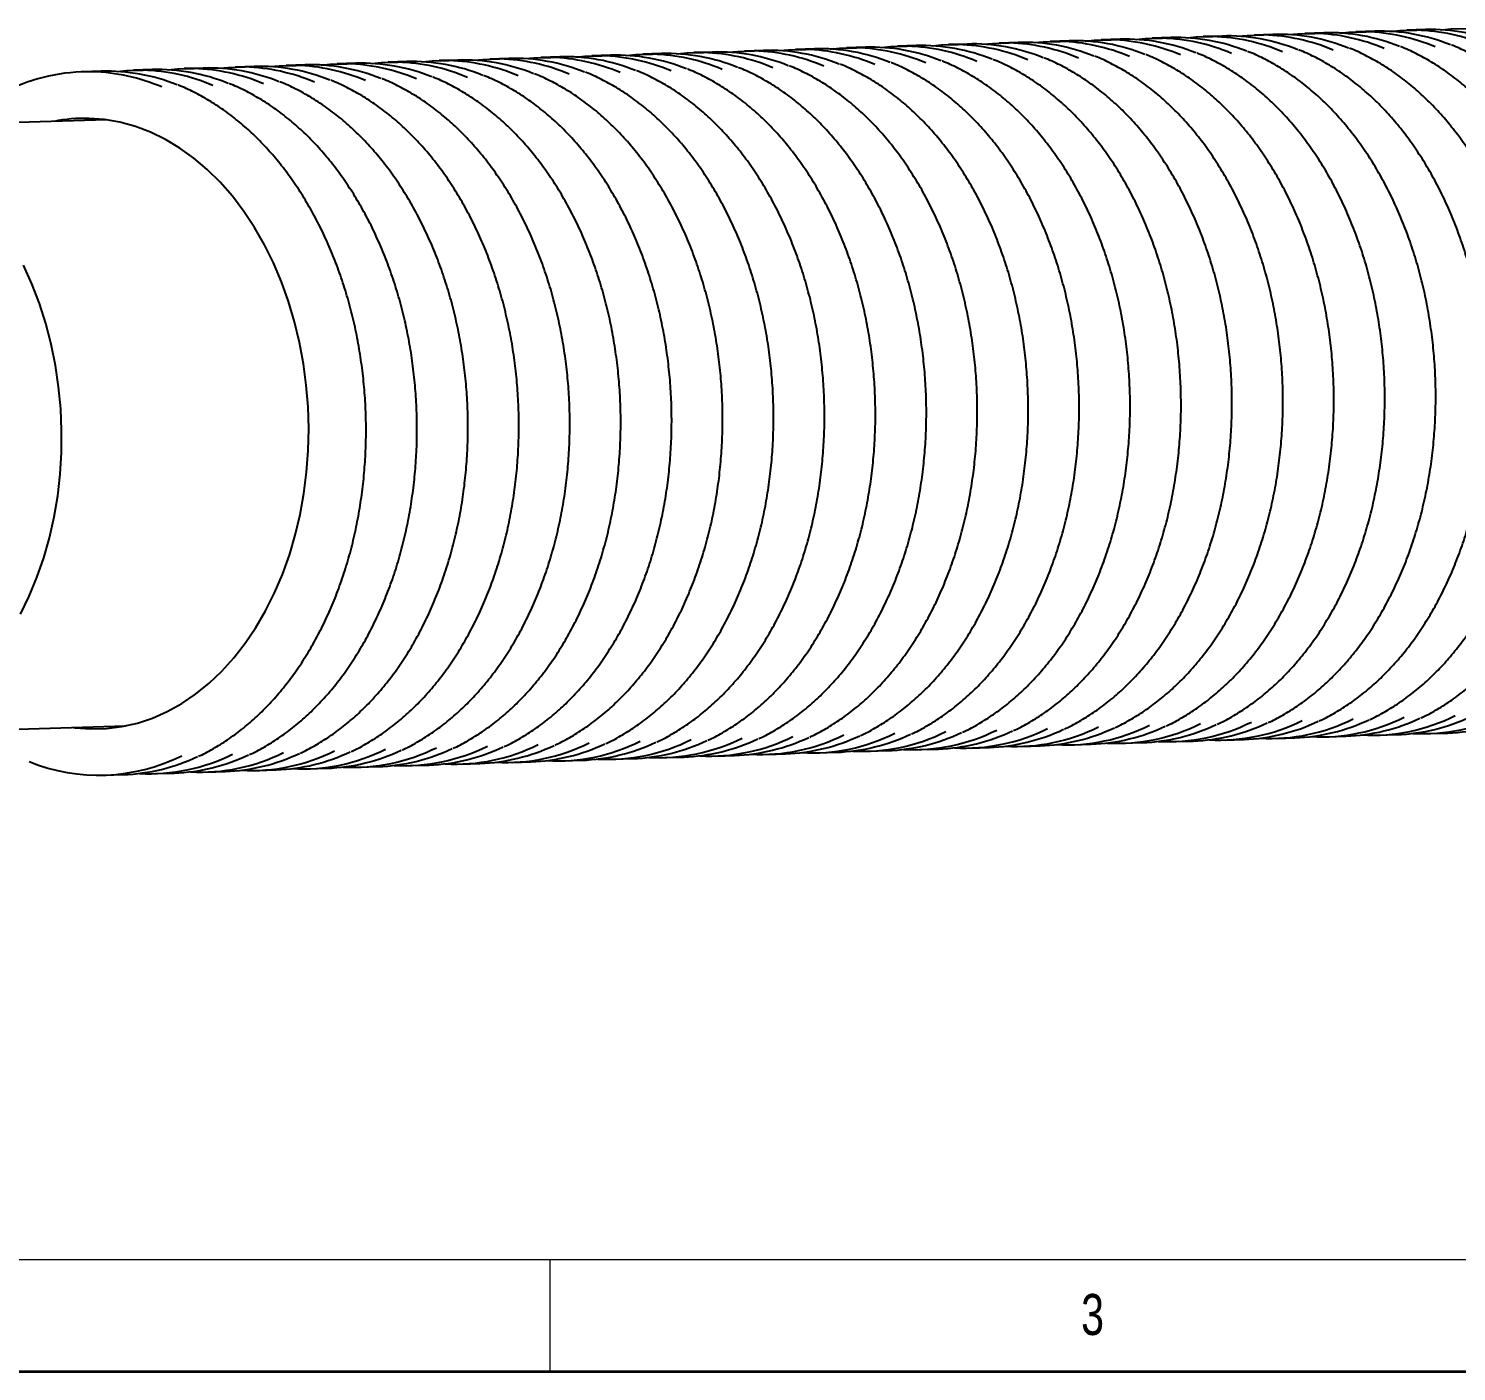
# Model space of a CAD drawing. Header units: millimetres. Extents: x 6 to 413, y 7 to 291.
# Drawn here: x 86.9 to 151.5, y 7.1 to 67.8 of the extents above; entities that cross this region are included whole.
import ezdxf

# ---------------------------------------------------------------- set-up
doc = ezdxf.new("R2010")
doc.units = ezdxf.units.MM
doc.styles.add('SLDTEXTSTYLE2', font='TXT', dxfattribs={"width": 0.75})

msp = doc.modelspace()

# ---------------------------------------------------------------- linework, layer by layer
at = {"color": 7, "linetype": 'Continuous', "lineweight": 25}
for p, q in [((131.6512, 67.1597), (130.8003, 67.133)), ((133.9526, 67.2321), (133.1018, 67.2053)), ((136.254, 67.3045), (135.4032, 67.2777)), ((138.5554, 67.3769), (137.7046, 67.3501)), ((140.8569, 67.4492), (140.006, 67.4225)), ((143.1583, 67.5216), (142.3074, 67.4948)), ((145.4597, 67.594), (144.6089, 67.5672)), ((147.7611, 67.6664), (146.9103, 67.6396)), ((150.0625, 67.7387), (149.2117, 67.712)), ((110.9384, 66.5083), (110.0876, 66.4816)), ((113.2398, 66.5807), (112.389, 66.5539)), ((115.5412, 66.6531), (114.6904, 66.6263)), ((117.8427, 66.7255), (116.9918, 66.6987)), ((120.1441, 66.7978), (119.2933, 66.7711)), ((122.4455, 66.8702), (121.5947, 66.8435)), ((124.7469, 66.9426), (123.8961, 66.9158)), ((127.0483, 67.015), (126.1975, 66.9882)), ((129.3498, 67.0873), (128.4989, 67.0606)), ((90.2256, 65.8569), (89.3748, 65.8302)), ((92.527, 65.9293), (91.6762, 65.9026)), ((94.8285, 66.0017), (93.9776, 65.9749)), ((97.1299, 66.0741), (96.2791, 66.0473)), ((99.4313, 66.1464), (98.5805, 66.1197)), ((101.7327, 66.2188), (100.8819, 66.1921)), ((104.0341, 66.2912), (103.1833, 66.2644)), ((106.3356, 66.3636), (105.4847, 66.3368)), ((108.637, 66.436), (107.7862, 66.4092)), ((90.4639, 63.6633), (78.1879, 63.2773)), ((79.0492, 35.8908), (91.3252, 36.2769)), ((136.4028, 35.4934), (137.2536, 35.5202)), ((138.7042, 35.5658), (139.555, 35.5926)), ((141.0056, 35.6382), (141.8564, 35.6649)), ((143.307, 35.7106), (144.1579, 35.7373)), ((145.6084, 35.7829), (146.4593, 35.8097)), ((147.9099, 35.8553), (148.7607, 35.8821)), ((150.2113, 35.9277), (151.0621, 35.9545)), ((115.69, 34.842), (116.5408, 34.8688)), ((117.9914, 34.9144), (118.8422, 34.9412)), ((120.2928, 34.9868), (121.1437, 35.0136)), ((122.5943, 35.0592), (123.4451, 35.0859)), ((124.8957, 35.1315), (125.7465, 35.1583)), ((127.1971, 35.2039), (128.0479, 35.2307)), ((129.4985, 35.2763), (130.3493, 35.3031)), ((131.7999, 35.3487), (132.6508, 35.3754)), ((134.1013, 35.4211), (134.9522, 35.4478)), ((94.9772, 34.1906), (95.828, 34.2174)), ((97.2786, 34.263), (98.1295, 34.2898)), ((99.5801, 34.3354), (100.4309, 34.3622)), ((101.8815, 34.4078), (102.7323, 34.4345)), ((104.1829, 34.4802), (105.0337, 34.5069)), ((106.4843, 34.5525), (107.3351, 34.5793)), ((108.7857, 34.6249), (109.6366, 34.6517)), ((111.0872, 34.6973), (111.938, 34.724)), ((113.3886, 34.7697), (114.2394, 34.7964)), ((90.3744, 34.0459), (91.2252, 34.0726)), ((92.6758, 34.1183), (93.5266, 34.145))]:
    msp.add_line(p, q, dxfattribs=at)
at = {"color": 7, "linetype": 'Continuous', "lineweight": 18}
for p, q in [((221.2163, 12.1436), (11.2973, 12.1436)), ((110.4973, 12.1436), (110.4973, 7.1062))]:
    msp.add_line(p, q, dxfattribs=at)
at = {"color": 7, "linetype": 'Continuous', "lineweight": 35}
msp.add_line((6.2734, 7.1062), (413.064, 7.1062), dxfattribs=at)
at = {"color": 7, "linetype": 'Continuous', "lineweight": 25, "flags": 128}
for points in [[(150.7888, 67.7293), (151.1987, 67.7684), (151.9597, 67.7862)], [(130.0761, 67.0779), (130.4859, 67.117), (131.2469, 67.1348)], [(132.3775, 67.1502), (132.7873, 67.1894), (133.5483, 67.2072)], [(134.6789, 67.2226), (135.0888, 67.2618), (135.8498, 67.2795)], [(136.9803, 67.295), (137.3902, 67.3341), (138.1512, 67.3519)], [(139.2817, 67.3674), (139.6916, 67.4065), (140.4526, 67.4243)], [(141.5832, 67.4398), (141.993, 67.4789), (142.754, 67.4967)], [(143.8846, 67.5121), (144.2944, 67.5513), (145.0554, 67.569)], [(146.186, 67.5845), (146.5959, 67.6236), (147.3569, 67.6414)], [(148.4874, 67.6569), (148.8973, 67.696), (149.6583, 67.7138)], [(109.3633, 66.4265), (109.7732, 66.4656), (110.5341, 66.4834)], [(111.6647, 66.4989), (112.0746, 66.538), (112.8356, 66.5558)], [(113.9661, 66.5712), (114.376, 66.6104), (115.137, 66.6281)], [(116.2676, 66.6436), (116.6774, 66.6827), (117.4384, 66.7005)], [(118.569, 66.716), (118.9788, 66.7551), (119.7398, 66.7729)], [(120.8704, 66.7884), (121.2803, 66.8275), (122.0412, 66.8453)], [(123.1718, 66.8607), (123.5817, 66.8999), (124.3427, 66.9177)], [(125.4732, 66.9331), (125.8831, 66.9722), (126.6441, 66.99)], [(127.7746, 67.0055), (128.1845, 67.0446), (128.9455, 67.0624)], [(90.9519, 65.8475), (91.3618, 65.8866), (92.1228, 65.9044)], [(93.2534, 65.9198), (93.6632, 65.959), (94.4242, 65.9768)], [(95.5548, 65.9922), (95.9646, 66.0313), (96.7256, 66.0491)], [(97.8562, 66.0646), (98.2661, 66.1037), (99.0271, 66.1215)], [(100.1576, 66.137), (100.5675, 66.1761), (101.3285, 66.1939)], [(102.459, 66.2093), (102.8689, 66.2485), (103.6299, 66.2663)], [(104.7605, 66.2817), (105.1703, 66.3209), (105.9313, 66.3386)], [(107.0619, 66.3541), (107.4717, 66.3932), (108.2327, 66.411)], [(88.9505, 36.2022), (89.0477, 36.1896), (89.7534, 36.138), (90.4588, 36.1567), (91.1604, 36.2457), (91.8546, 36.4044), (92.5379, 36.632), (93.2067, 36.9274), (93.8577, 37.289), (94.4876, 37.7151), (95.0931, 38.2035), (95.6711, 38.7516), (96.2188, 39.3567), (96.7332, 40.0157), (97.2119, 40.7252), (97.6523, 41.4817), (98.0523, 42.2812), (98.4097, 43.1197), (98.7228, 43.9929), (98.9899, 44.8964), (99.2097, 45.8256), (99.3811, 46.7756), (99.5032, 47.7418), (99.5754, 48.7191), (99.5973, 49.7027), (99.5688, 50.6874), (99.4901, 51.6682), (99.3615, 52.6402), (99.1837, 53.5984), (98.9576, 54.538), (98.6844, 55.454), (98.3654, 56.3419), (98.0023, 57.1972), (97.597, 58.0155), (97.1514, 58.7925), (96.6679, 59.5244), (96.149, 60.2075), (95.5972, 60.8382), (95.0154, 61.4133), (94.4065, 61.9299), (93.7737, 62.3853), (93.1202, 62.7774), (92.4493, 63.1039), (91.7644, 63.3634), (91.069, 63.5544), (90.3667, 63.676), (89.661, 63.7275), (89.661, 63.7275)], [(86.575, 41.3233), (86.9694, 42.1332), (87.3202, 42.9819), (87.6257, 43.8651), (87.8843, 44.778), (88.0945, 45.716), (88.2553, 46.6742), (88.3659, 47.6476), (88.4257, 48.631), (88.4343, 49.6194), (88.3918, 50.6076), (88.2983, 51.5905), (88.1543, 52.563), (87.9606, 53.5199), (87.7182, 54.4562), (87.4284, 55.3672), (87.0927, 56.2481), (86.7127, 57.0941)]]:
    msp.add_lwpolyline(points, dxfattribs=at)
at = {"color": 7, "linetype": 'Continuous', "lineweight": 25}
for centre, radius, start, end in [((150.3031, 59.2883), 8.4539, 67.872447, 91.630816), ((131.0035, 58.5091), 8.6291, 66.943432, 88.383514), ((131.8918, 58.7093), 8.4539, 67.872447, 91.630816), ((133.3049, 58.5814), 8.6291, 66.943432, 88.383514), ((134.1932, 58.7817), 8.4539, 67.872447, 91.630816), ((135.6063, 58.6538), 8.6291, 66.943432, 88.383514), ((136.4946, 58.854), 8.4539, 67.872447, 91.630816), ((137.9078, 58.7262), 8.6291, 66.943432, 88.383514), ((138.796, 58.9264), 8.4539, 67.872447, 91.630816), ((140.2092, 58.7986), 8.6291, 66.943432, 88.383514), ((141.0974, 58.9988), 8.4539, 67.872447, 91.630816), ((142.5106, 58.871), 8.6291, 66.943432, 88.383514), ((143.3989, 59.0712), 8.4539, 67.872447, 91.630816), ((144.812, 58.9433), 8.6291, 66.943432, 88.383514), ((145.7003, 59.1435), 8.4539, 67.872447, 91.630816), ((147.1134, 59.0157), 8.6291, 66.943432, 88.383514), ((148.0017, 59.2159), 8.4539, 67.872447, 91.630816), ((149.4149, 59.0881), 8.6291, 66.943432, 88.383514), ((110.2907, 57.8577), 8.6291, 66.943432, 88.383514), ((111.179, 58.0579), 8.4539, 67.872447, 91.630816), ((112.5921, 57.9301), 8.6291, 66.943432, 88.383514), ((113.4804, 58.1303), 8.4539, 67.872447, 91.630816), ((114.8936, 58.0024), 8.6291, 66.943432, 88.383514), ((115.7818, 58.2026), 8.4539, 67.872447, 91.630816), ((117.195, 58.0748), 8.6291, 66.943432, 88.383514), ((118.0833, 58.275), 8.4539, 67.872447, 91.630816), ((119.4964, 58.1472), 8.6291, 66.943432, 88.383514), ((120.3847, 58.3474), 8.4539, 67.872447, 91.630816), ((121.7978, 58.2196), 8.6291, 66.943432, 88.383514), ((122.6861, 58.4198), 8.4539, 67.872447, 91.630816), ((124.0992, 58.2919), 8.6291, 66.943432, 88.383514), ((124.9875, 58.4922), 8.4539, 67.872447, 91.630816), ((126.4007, 58.3643), 8.6291, 66.943432, 88.383514), ((127.2889, 58.5645), 8.4539, 67.872447, 91.630816), ((128.7021, 58.4367), 8.6291, 66.943432, 88.383514), ((129.5903, 58.6369), 8.4539, 67.872447, 91.630816), ((89.6657, 57.3617), 8.4718, 88.946859, 115.953026), ((89.578, 57.2063), 8.6291, 66.943432, 88.383514), ((90.4662, 57.4065), 8.4539, 67.872447, 91.630816), ((91.8794, 57.2787), 8.6291, 66.943432, 88.383514), ((92.7676, 57.4789), 8.4539, 67.872447, 91.630816), ((94.1808, 57.351), 8.6291, 66.943432, 88.383514), ((95.0691, 57.5513), 8.4539, 67.872447, 91.630816), ((96.4822, 57.4234), 8.6291, 66.943432, 88.383514), ((97.3705, 57.6236), 8.4539, 67.872447, 91.630816), ((98.7836, 57.4958), 8.6291, 66.943432, 88.383514), ((99.6719, 57.696), 8.4539, 67.872447, 91.630816), ((101.085, 57.5682), 8.6291, 66.943432, 88.383514), ((101.9733, 57.7684), 8.4539, 67.872447, 91.630816), ((103.3865, 57.6405), 8.6291, 66.943432, 88.383514), ((104.2747, 57.8408), 8.4539, 67.872447, 91.630816), ((105.6879, 57.7129), 8.6291, 66.943432, 88.383514), ((106.5762, 57.9131), 8.4539, 67.872447, 91.630816), ((107.9893, 57.7853), 8.6291, 66.943432, 88.383514), ((108.8776, 57.9855), 8.4539, 67.872447, 91.630816), ((89.4979, 56.6099), 7.1195, 88.686787, 101.411472), ((149.9391, 44.325), 8.4001, 266.900926, 296.570701), ((129.2263, 43.6736), 8.4001, 266.900926, 296.570701), ((131.5277, 43.746), 8.4001, 266.900926, 296.570701), ((132.3493, 43.8655), 8.4954, 272.033327, 295.434378), ((133.8292, 43.8183), 8.4001, 266.900926, 296.570701), ((134.6508, 43.9379), 8.4954, 272.033327, 295.434378), ((136.1306, 43.8907), 8.4001, 266.900926, 296.570701), ((136.9522, 44.0103), 8.4954, 272.033327, 295.434378), ((138.432, 43.9631), 8.4001, 266.900926, 296.570701), ((139.2536, 44.0826), 8.4954, 272.033327, 295.434378), ((140.7334, 44.0355), 8.4001, 266.900926, 296.570701), ((141.555, 44.155), 8.4954, 272.033327, 295.434378), ((143.0348, 44.1078), 8.4001, 266.900926, 296.570701), ((143.8564, 44.2274), 8.4954, 272.033327, 295.434378), ((145.3363, 44.1802), 8.4001, 266.900926, 296.570701), ((146.1578, 44.2998), 8.4954, 272.033327, 295.434378), ((147.6377, 44.2526), 8.4001, 266.900926, 296.570701), ((148.4593, 44.3721), 8.4954, 272.033327, 295.434378), ((150.7607, 44.4445), 8.4954, 272.033327, 295.434378), ((108.5136, 43.0222), 8.4001, 266.900926, 296.570701), ((110.815, 43.0946), 8.4001, 266.900926, 296.570701), ((111.6366, 43.2141), 8.4954, 272.033327, 295.434378), ((113.1164, 43.1669), 8.4001, 266.900926, 296.570701), ((113.938, 43.2865), 8.4954, 272.033327, 295.434378), ((115.4178, 43.2393), 8.4001, 266.900926, 296.570701), ((116.2394, 43.3589), 8.4954, 272.033327, 295.434378), ((117.7192, 43.3117), 8.4001, 266.900926, 296.570701), ((118.5408, 43.4312), 8.4954, 272.033327, 295.434378), ((120.0207, 43.3841), 8.4001, 266.900926, 296.570701), ((120.8422, 43.5036), 8.4954, 272.033327, 295.434378), ((122.3221, 43.4565), 8.4001, 266.900926, 296.570701), ((123.1437, 43.576), 8.4954, 272.033327, 295.434378), ((124.6235, 43.5288), 8.4001, 266.900926, 296.570701), ((125.4451, 43.6484), 8.4954, 272.033327, 295.434378), ((126.9249, 43.6012), 8.4001, 266.900926, 296.570701), ((127.7465, 43.7208), 8.4954, 272.033327, 295.434378), ((130.0479, 43.7931), 8.4954, 272.033327, 295.434378), ((90.1115, 42.4368), 8.3902, 247.952564, 296.533495), ((90.9238, 42.5627), 8.4954, 272.033327, 295.434378), ((92.4036, 42.5156), 8.4001, 266.900926, 296.570701), ((93.2252, 42.6351), 8.4954, 272.033327, 295.434378), ((94.705, 42.5879), 8.4001, 266.900926, 296.570701), ((95.5266, 42.7075), 8.4954, 272.033327, 295.434378), ((97.0065, 42.6603), 8.4001, 266.900926, 296.570701), ((97.828, 42.7798), 8.4954, 272.033327, 295.434378), ((99.3079, 42.7327), 8.4001, 266.900926, 296.570701), ((100.1295, 42.8522), 8.4954, 272.033327, 295.434378), ((101.6093, 42.8051), 8.4001, 266.900926, 296.570701), ((102.4309, 42.9246), 8.4954, 272.033327, 295.434378), ((103.9107, 42.8774), 8.4001, 266.900926, 296.570701), ((104.7323, 42.997), 8.4954, 272.033327, 295.434378), ((106.2121, 42.9498), 8.4001, 266.900926, 296.570701), ((107.0337, 43.0694), 8.4954, 272.033327, 295.434378), ((109.3351, 43.1417), 8.4954, 272.033327, 295.434378)]:
    msp.add_arc(centre, radius, start, end, dxfattribs=at)
for points, knots in [([(133.7398, 36.1344), (133.765, 36.1452), (134.0193, 36.254), (134.488, 36.5175), (135.1416, 36.9277), (135.7726, 37.4009), (136.3806, 37.9274), (136.9625, 38.5073), (137.5161, 39.1377), (138.0391, 39.8162), (138.5294, 40.54), (138.9851, 41.3063), (139.4044, 42.1119), (139.7855, 42.9537), (140.1271, 43.8281), (140.4277, 44.7318), (140.6863, 45.6611), (140.9017, 46.6124), (141.0732, 47.5818), (141.2001, 48.5655), (141.2819, 49.5597), (141.3183, 50.5603), (141.3092, 51.5634), (141.2546, 52.5651), (141.1547, 53.5613), (141.0098, 54.5482), (140.8207, 55.5219), (140.5879, 56.4784), (140.3124, 57.414), (139.9953, 58.325), (139.6377, 59.2077), (139.2411, 60.0587), (138.807, 60.8746), (138.3371, 61.652), (137.8331, 62.3879), (137.2972, 63.0793), (136.7313, 63.7234), (136.1378, 64.3175), (135.5191, 64.8594), (134.8774, 65.3463), (134.216, 65.7784), (133.5357, 66.1451), (133.0688, 66.371), (132.8265, 66.4571), (132.8195, 66.4595)], [0, 0, 0, 0, 0.0027242, 0.0275184, 0.0523351, 0.0771742, 0.1020343, 0.1269131, 0.1518074, 0.1767142, 0.2016305, 0.2265537, 0.2514815, 0.276412, 0.3013441, 0.3262763, 0.3512082, 0.3761393, 0.4010696, 0.4259991, 0.4509279, 0.4758564, 0.5007847, 0.5257133, 0.5506424, 0.5755724, 0.6005035, 0.6254362, 0.6503705, 0.6753068, 0.7002449, 0.7251849, 0.7501263, 0.7750685, 0.8000102, 0.82495, 0.8498861, 0.8748159, 0.8997366, 0.9246451, 0.9495379, 0.9744117, 0.9992637, 1, 1, 1, 1]), ([(136.0412, 36.2068), (136.0664, 36.2175), (136.3207, 36.3263), (136.7894, 36.5899), (137.443, 37.0001), (138.0741, 37.4732), (138.682, 37.9998), (139.2639, 38.5797), (139.8175, 39.2101), (140.3405, 39.8886), (140.8308, 40.6124), (141.2865, 41.3787), (141.7058, 42.1843), (142.087, 43.026), (142.4285, 43.9005), (142.7292, 44.8042), (142.9877, 45.7335), (143.2031, 46.6848), (143.3746, 47.6542), (143.5015, 48.6379), (143.5833, 49.632), (143.6198, 50.6327), (143.6106, 51.6358), (143.556, 52.6375), (143.4561, 53.6337), (143.3113, 54.6206), (143.1221, 55.5942), (142.8893, 56.5507), (142.6138, 57.4863), (142.2967, 58.3973), (141.9391, 59.2801), (141.5425, 60.1311), (141.1084, 60.9469), (140.6385, 61.7244), (140.1345, 62.4603), (139.5986, 63.1517), (139.0328, 63.7958), (138.4393, 64.3899), (137.8205, 64.9318), (137.1789, 65.4186), (136.5174, 65.8508), (135.8372, 66.2175), (135.3702, 66.4434), (135.1279, 66.5294), (135.1209, 66.5319)], [0, 0, 0, 0, 0.0027242, 0.0275184, 0.0523351, 0.0771742, 0.1020343, 0.1269131, 0.1518074, 0.1767142, 0.2016305, 0.2265537, 0.2514815, 0.276412, 0.3013441, 0.3262763, 0.3512082, 0.3761393, 0.4010696, 0.4259991, 0.4509279, 0.4758564, 0.5007847, 0.5257133, 0.5506424, 0.5755724, 0.6005035, 0.6254362, 0.6503705, 0.6753068, 0.7002449, 0.7251849, 0.7501263, 0.7750685, 0.8000102, 0.82495, 0.8498861, 0.8748159, 0.8997366, 0.9246451, 0.9495379, 0.9744117, 0.9992637, 1, 1, 1, 1]), ([(138.3427, 36.2791), (138.3678, 36.2899), (138.6221, 36.3987), (139.0908, 36.6623), (139.7444, 37.0725), (140.3755, 37.5456), (140.9835, 38.0722), (141.5653, 38.652), (142.1189, 39.2824), (142.6419, 39.9609), (143.1322, 40.6848), (143.5879, 41.4511), (144.0072, 42.2567), (144.3884, 43.0984), (144.7299, 43.9729), (145.0306, 44.8766), (145.2891, 45.8059), (145.5046, 46.7572), (145.6761, 47.7266), (145.803, 48.7103), (145.8848, 49.7044), (145.9212, 50.705), (145.912, 51.7082), (145.8574, 52.7098), (145.7575, 53.7061), (145.6127, 54.693), (145.4235, 55.6666), (145.1907, 56.6231), (144.9153, 57.5587), (144.5981, 58.4697), (144.2406, 59.3525), (143.844, 60.2035), (143.4098, 61.0193), (142.9399, 61.7968), (142.436, 62.5327), (141.9, 63.2241), (141.3342, 63.8682), (140.7407, 64.4623), (140.1219, 65.0042), (139.4803, 65.491), (138.8188, 65.9232), (138.1386, 66.2898), (137.6716, 66.5157), (137.4293, 66.6018), (137.4223, 66.6043)], [0, 0, 0, 0, 0.0027242, 0.0275184, 0.0523351, 0.0771742, 0.1020343, 0.1269131, 0.1518074, 0.1767142, 0.2016305, 0.2265537, 0.2514815, 0.276412, 0.3013441, 0.3262763, 0.3512082, 0.3761393, 0.4010696, 0.4259991, 0.4509279, 0.4758564, 0.5007847, 0.5257133, 0.5506424, 0.5755724, 0.6005035, 0.6254362, 0.6503705, 0.6753068, 0.7002449, 0.7251849, 0.7501263, 0.7750685, 0.8000102, 0.82495, 0.8498861, 0.8748159, 0.8997366, 0.9246451, 0.9495379, 0.9744117, 0.9992637, 1, 1, 1, 1]), ([(140.6441, 36.3515), (140.6693, 36.3623), (140.9235, 36.4711), (141.3922, 36.7347), (142.0458, 37.1448), (142.6769, 37.618), (143.2849, 38.1445), (143.8667, 38.7244), (144.4203, 39.3548), (144.9433, 40.0333), (145.4337, 40.7572), (145.8894, 41.5234), (146.3086, 42.3291), (146.6898, 43.1708), (147.0314, 44.0453), (147.332, 44.949), (147.5905, 45.8783), (147.806, 46.8295), (147.9775, 47.7989), (148.1044, 48.7827), (148.1862, 49.7768), (148.2226, 50.7774), (148.2135, 51.7805), (148.1588, 52.7822), (148.0589, 53.7785), (147.9141, 54.7654), (147.7249, 55.739), (147.4922, 56.6955), (147.2167, 57.6311), (146.8995, 58.5421), (146.542, 59.4248), (146.1454, 60.2758), (145.7113, 61.0917), (145.2413, 61.8691), (144.7374, 62.6051), (144.2014, 63.2965), (143.6356, 63.9405), (143.0421, 64.5347), (142.4233, 65.0766), (141.7817, 65.5634), (141.1203, 65.9956), (140.44, 66.3622), (139.973, 66.5881), (139.7307, 66.6742), (139.7238, 66.6767)], [0, 0, 0, 0, 0.0027242, 0.0275184, 0.0523351, 0.0771742, 0.1020343, 0.1269131, 0.1518074, 0.1767142, 0.2016305, 0.2265537, 0.2514815, 0.276412, 0.3013441, 0.3262763, 0.3512082, 0.3761393, 0.4010696, 0.4259991, 0.4509279, 0.4758564, 0.5007847, 0.5257133, 0.5506424, 0.5755724, 0.6005035, 0.6254362, 0.6503705, 0.6753068, 0.7002449, 0.7251849, 0.7501263, 0.7750685, 0.8000102, 0.82495, 0.8498861, 0.8748159, 0.8997366, 0.9246451, 0.9495379, 0.9744117, 0.9992637, 1, 1, 1, 1]), ([(142.9455, 36.4239), (142.9707, 36.4347), (143.2249, 36.5435), (143.6936, 36.807), (144.3473, 37.2172), (144.9783, 37.6904), (145.5863, 38.2169), (146.1682, 38.7968), (146.7217, 39.4272), (147.2447, 40.1057), (147.7351, 40.8295), (148.1908, 41.5958), (148.61, 42.4014), (148.9912, 43.2432), (149.3328, 44.1176), (149.6334, 45.0213), (149.892, 45.9507), (150.1074, 46.9019), (150.2789, 47.8713), (150.4058, 48.855), (150.4876, 49.8492), (150.524, 50.8498), (150.5149, 51.8529), (150.4603, 52.8546), (150.3603, 53.8508), (150.2155, 54.8377), (150.0264, 55.8114), (149.7936, 56.7679), (149.5181, 57.7035), (149.201, 58.6145), (148.8434, 59.4972), (148.4468, 60.3482), (148.0127, 61.1641), (147.5427, 61.9415), (147.0388, 62.6774), (146.5029, 63.3688), (145.937, 64.0129), (145.3435, 64.6071), (144.7248, 65.149), (144.0831, 65.6358), (143.4217, 66.0679), (142.7414, 66.4346), (142.2745, 66.6605), (142.0322, 66.7466), (142.0252, 66.749)], [0, 0, 0, 0, 0.00272421, 0.02751842, 0.05233507, 0.07717419, 0.10203434, 0.12691307, 0.1518074, 0.17671421, 0.20163053, 0.22655369, 0.25148146, 0.27641204, 0.30134405, 0.3262763, 0.35120815, 0.37613929, 0.40106959, 0.42599909, 0.45092794, 0.47585638, 0.50078473, 0.52571332, 0.55064244, 0.5755724, 0.60050354, 0.62543616, 0.65037051, 0.67530676, 0.70024492, 0.72518487, 0.75012628, 0.77506848, 0.80001021, 0.82495004, 0.84988605, 0.87481587, 0.89973663, 0.92464512, 0.94953792, 0.97441171, 0.99926366, 1, 1, 1, 1]), ([(145.2469, 36.4963), (145.2721, 36.507), (145.5264, 36.6159), (145.9951, 36.8794), (146.6487, 37.2896), (147.2797, 37.7628), (147.8877, 38.2893), (148.4696, 38.8692), (149.0232, 39.4996), (149.5462, 40.1781), (150.0365, 40.9019), (150.4922, 41.6682), (150.9115, 42.4738), (151.2926, 43.3155), (151.6342, 44.19), (151.9348, 45.0937), (152.1934, 46.023), (152.4088, 46.9743), (152.5803, 47.9437), (152.7072, 48.9274), (152.789, 49.9216), (152.8254, 50.9222), (152.8163, 51.9253), (152.7617, 52.927), (152.6618, 53.9232), (152.5169, 54.9101), (152.3278, 55.8837), (152.095, 56.8403), (151.8195, 57.7759), (151.5024, 58.6868), (151.1448, 59.5696), (150.7482, 60.4206), (150.3141, 61.2365), (149.8442, 62.0139), (149.3402, 62.7498), (148.8043, 63.4412), (148.2384, 64.0853), (147.6449, 64.6794), (147.0262, 65.2213), (146.3845, 65.7081), (145.7231, 66.1403), (145.0428, 66.507), (144.5759, 66.7329), (144.3336, 66.8189), (144.3266, 66.8214)], [0, 0, 0, 0, 0.0027242, 0.0275184, 0.0523351, 0.0771742, 0.1020343, 0.1269131, 0.1518074, 0.1767142, 0.2016305, 0.2265537, 0.2514815, 0.276412, 0.3013441, 0.3262763, 0.3512082, 0.3761393, 0.4010696, 0.4259991, 0.4509279, 0.4758564, 0.5007847, 0.5257133, 0.5506424, 0.5755724, 0.6005035, 0.6254362, 0.6503705, 0.6753068, 0.7002449, 0.7251849, 0.7501263, 0.7750685, 0.8000102, 0.82495, 0.8498861, 0.8748159, 0.8997366, 0.9246451, 0.9495379, 0.9744117, 0.9992637, 1, 1, 1, 1]), ([(147.5483, 36.5687), (147.5735, 36.5794), (147.8278, 36.6882), (148.2965, 36.9518), (148.9501, 37.362), (149.5812, 37.8351), (150.1891, 38.3617), (150.771, 38.9416), (151.3246, 39.5719), (151.8476, 40.2504), (152.3379, 40.9743), (152.7936, 41.7406), (153.2129, 42.5462), (153.5941, 43.3879), (153.9356, 44.2624), (154.2363, 45.1661), (154.4948, 46.0954), (154.7102, 47.0467), (154.8817, 48.0161), (155.0086, 48.9998), (155.0904, 49.9939), (155.1269, 50.9945), (155.1177, 51.9977), (155.0631, 52.9993), (154.9632, 53.9956), (154.8184, 54.9825), (154.6292, 55.9561), (154.3964, 56.9126), (154.1209, 57.8482), (153.8038, 58.7592), (153.4462, 59.642), (153.0496, 60.493), (152.6155, 61.3088), (152.1456, 62.0863), (151.6416, 62.8222), (151.1057, 63.5136), (150.5399, 64.1577), (149.9464, 64.7518), (149.3276, 65.2937), (148.686, 65.7805), (148.0245, 66.2127), (147.3442, 66.5794), (146.8773, 66.8053), (146.635, 66.8913), (146.628, 66.8938)], [0, 0, 0, 0, 0.0027242, 0.0275184, 0.0523351, 0.0771742, 0.1020343, 0.1269131, 0.1518074, 0.1767142, 0.2016305, 0.2265537, 0.2514815, 0.276412, 0.3013441, 0.3262763, 0.3512082, 0.3761393, 0.4010696, 0.4259991, 0.4509279, 0.4758564, 0.5007847, 0.5257133, 0.5506424, 0.5755724, 0.6005035, 0.6254362, 0.6503705, 0.6753068, 0.7002449, 0.7251849, 0.7501263, 0.7750685, 0.8000102, 0.82495, 0.8498861, 0.8748159, 0.8997366, 0.9246451, 0.9495379, 0.9744117, 0.9992637, 1, 1, 1, 1]), ([(149.8498, 36.641), (149.8749, 36.6518), (150.1292, 36.7606), (150.5979, 37.0242), (151.2515, 37.4343), (151.8826, 37.9075), (152.4906, 38.434), (153.0724, 39.0139), (153.626, 39.6443), (154.149, 40.3228), (154.6393, 41.0467), (155.095, 41.8129), (155.5143, 42.6186), (155.8955, 43.4603), (156.237, 44.3348), (156.5377, 45.2385), (156.7962, 46.1678), (157.0117, 47.119), (157.1832, 48.0885), (157.3101, 49.0722), (157.3919, 50.0663), (157.4283, 51.0669), (157.4191, 52.07), (157.3645, 53.0717), (157.2646, 54.068), (157.1198, 55.0549), (156.9306, 56.0285), (156.6978, 56.985), (156.4224, 57.9206), (156.1052, 58.8316), (155.7477, 59.7143), (155.3511, 60.5654), (154.9169, 61.3812), (154.447, 62.1587), (153.9431, 62.8946), (153.4071, 63.586), (152.8413, 64.2301), (152.2478, 64.8242), (151.629, 65.3661), (150.9874, 65.8529), (150.3259, 66.2851), (149.6457, 66.6517), (149.1787, 66.8776), (148.9364, 66.9637), (148.9294, 66.9662)], [0, 0, 0, 0, 0.0027242, 0.0275184, 0.0523351, 0.0771742, 0.1020343, 0.1269131, 0.1518074, 0.1767142, 0.2016305, 0.2265537, 0.2514815, 0.276412, 0.3013441, 0.3262763, 0.3512082, 0.3761393, 0.4010696, 0.4259991, 0.4509279, 0.4758564, 0.5007847, 0.5257133, 0.5506424, 0.5755724, 0.6005035, 0.6254362, 0.6503705, 0.6753068, 0.7002449, 0.7251849, 0.7501263, 0.7750685, 0.8000102, 0.82495, 0.8498861, 0.8748159, 0.8997366, 0.9246451, 0.9495379, 0.9744117, 0.9992637, 1, 1, 1, 1]), ([(152.1512, 36.7134), (152.1763, 36.7242), (152.4306, 36.833), (152.8993, 37.0966), (153.5529, 37.5067), (154.184, 37.9799), (154.792, 38.5064), (155.3738, 39.0863), (155.9274, 39.7167), (156.4504, 40.3952), (156.9408, 41.119), (157.3965, 41.8853), (157.8157, 42.6909), (158.1969, 43.5327), (158.5385, 44.4071), (158.8391, 45.3108), (159.0976, 46.2402), (159.3131, 47.1914), (159.4846, 48.1608), (159.6115, 49.1446), (159.6933, 50.1387), (159.7297, 51.1393), (159.7206, 52.1424), (159.6659, 53.1441), (159.566, 54.1403), (159.4212, 55.1272), (159.232, 56.1009), (158.9993, 57.0574), (158.7238, 57.993), (158.4066, 58.904), (158.0491, 59.7867), (157.6525, 60.6377), (157.2184, 61.4536), (156.7484, 62.231), (156.2445, 62.9669), (155.7085, 63.6583), (155.1427, 64.3024), (154.5492, 64.8966), (153.9304, 65.4385), (153.2888, 65.9253), (152.6273, 66.3575), (151.9471, 66.7241), (151.4801, 66.95), (151.2378, 67.0361), (151.2309, 67.0385)], [0, 0, 0, 0, 0.0027242, 0.0275184, 0.0523351, 0.0771742, 0.1020343, 0.1269131, 0.1518074, 0.1767142, 0.2016305, 0.2265537, 0.2514815, 0.276412, 0.3013441, 0.3262763, 0.3512082, 0.3761393, 0.4010696, 0.4259991, 0.4509279, 0.4758564, 0.5007847, 0.5257133, 0.5506424, 0.5755724, 0.6005035, 0.6254362, 0.6503705, 0.6753068, 0.7002449, 0.7251849, 0.7501263, 0.7750685, 0.8000102, 0.82495, 0.8498861, 0.8748159, 0.8997366, 0.9246451, 0.9495379, 0.9744117, 0.9992637, 1, 1, 1, 1]), ([(113.0271, 35.483), (113.0522, 35.4938), (113.3065, 35.6026), (113.7752, 35.8661), (114.4288, 36.2763), (115.0599, 36.7495), (115.6678, 37.276), (116.2497, 37.8559), (116.8033, 38.4863), (117.3263, 39.1648), (117.8166, 39.8886), (118.2723, 40.6549), (118.6916, 41.4605), (119.0728, 42.3023), (119.4143, 43.1767), (119.715, 44.0804), (119.9735, 45.0098), (120.1889, 45.961), (120.3604, 46.9304), (120.4873, 47.9141), (120.5692, 48.9083), (120.6056, 49.9089), (120.5964, 50.912), (120.5418, 51.9137), (120.4419, 52.9099), (120.2971, 53.8968), (120.1079, 54.8705), (119.8751, 55.827), (119.5996, 56.7626), (119.2825, 57.6736), (118.9249, 58.5563), (118.5283, 59.4073), (118.0942, 60.2232), (117.6243, 61.0006), (117.1204, 61.7365), (116.5844, 62.4279), (116.0186, 63.072), (115.4251, 63.6662), (114.8063, 64.2081), (114.1647, 64.6949), (113.5032, 65.127), (112.823, 65.4937), (112.356, 65.7196), (112.1137, 65.8057), (112.1067, 65.8081)], [0, 0, 0, 0, 0.0027242, 0.0275184, 0.0523351, 0.0771742, 0.1020343, 0.1269131, 0.1518074, 0.1767142, 0.2016305, 0.2265537, 0.2514815, 0.276412, 0.3013441, 0.3262763, 0.3512082, 0.3761393, 0.4010696, 0.4259991, 0.4509279, 0.4758564, 0.5007847, 0.5257133, 0.5506424, 0.5755724, 0.6005035, 0.6254362, 0.6503705, 0.6753068, 0.7002449, 0.7251849, 0.7501263, 0.7750685, 0.8000102, 0.82495, 0.8498861, 0.8748159, 0.8997366, 0.9246451, 0.9495379, 0.9744117, 0.9992637, 1, 1, 1, 1]), ([(115.3285, 35.5554), (115.3536, 35.5661), (115.6079, 35.675), (116.0766, 35.9385), (116.7302, 36.3487), (117.3613, 36.8219), (117.9693, 37.3484), (118.5511, 37.9283), (119.1047, 38.5587), (119.6277, 39.2372), (120.118, 39.961), (120.5737, 40.7273), (120.993, 41.5329), (121.3742, 42.3746), (121.7158, 43.2491), (122.0164, 44.1528), (122.2749, 45.0821), (122.4904, 46.0334), (122.6619, 47.0028), (122.7888, 47.9865), (122.8706, 48.9807), (122.907, 49.9813), (122.8979, 50.9844), (122.8432, 51.9861), (122.7433, 52.9823), (122.5985, 53.9692), (122.4093, 54.9428), (122.1766, 55.8994), (121.9011, 56.835), (121.5839, 57.7459), (121.2264, 58.6287), (120.8298, 59.4797), (120.3956, 60.2956), (119.9257, 61.073), (119.4218, 61.8089), (118.8858, 62.5003), (118.32, 63.1444), (117.7265, 63.7385), (117.1077, 64.2804), (116.4661, 64.7672), (115.8046, 65.1994), (115.1244, 65.5661), (114.6574, 65.792), (114.4151, 65.878), (114.4081, 65.8805)], [0, 0, 0, 0, 0.0027242, 0.0275184, 0.0523351, 0.0771742, 0.1020343, 0.1269131, 0.1518074, 0.1767142, 0.2016305, 0.2265537, 0.2514815, 0.276412, 0.3013441, 0.3262763, 0.3512082, 0.3761393, 0.4010696, 0.4259991, 0.4509279, 0.4758564, 0.5007847, 0.5257133, 0.5506424, 0.5755724, 0.6005035, 0.6254362, 0.6503705, 0.6753068, 0.7002449, 0.7251849, 0.7501263, 0.7750685, 0.8000102, 0.82495, 0.8498861, 0.8748159, 0.8997366, 0.9246451, 0.9495379, 0.9744117, 0.9992637, 1, 1, 1, 1]), ([(117.6299, 35.6278), (117.6551, 35.6385), (117.9093, 35.7473), (118.378, 36.0109), (119.0316, 36.4211), (119.6627, 36.8942), (120.2707, 37.4208), (120.8526, 38.0007), (121.4061, 38.631), (121.9291, 39.3095), (122.4195, 40.0334), (122.8752, 40.7997), (123.2944, 41.6053), (123.6756, 42.447), (124.0172, 43.3215), (124.3178, 44.2252), (124.5764, 45.1545), (124.7918, 46.1058), (124.9633, 47.0752), (125.0902, 48.0589), (125.172, 49.053), (125.2084, 50.0536), (125.1993, 51.0568), (125.1446, 52.0584), (125.0447, 53.0547), (124.8999, 54.0416), (124.7107, 55.0152), (124.478, 55.9717), (124.2025, 56.9073), (123.8853, 57.8183), (123.5278, 58.7011), (123.1312, 59.5521), (122.6971, 60.3679), (122.2271, 61.1454), (121.7232, 61.8813), (121.1872, 62.5727), (120.6214, 63.2168), (120.0279, 63.8109), (119.4091, 64.3528), (118.7675, 64.8396), (118.1061, 65.2718), (117.4258, 65.6385), (116.9589, 65.8644), (116.7165, 65.9504), (116.7096, 65.9529)], [0, 0, 0, 0, 0.0027242, 0.0275184, 0.0523351, 0.0771742, 0.1020343, 0.1269131, 0.1518074, 0.1767142, 0.2016305, 0.2265537, 0.2514815, 0.276412, 0.3013441, 0.3262763, 0.3512082, 0.3761393, 0.4010696, 0.4259991, 0.4509279, 0.4758564, 0.5007847, 0.5257133, 0.5506424, 0.5755724, 0.6005035, 0.6254362, 0.6503705, 0.6753068, 0.7002449, 0.7251849, 0.7501263, 0.7750685, 0.8000102, 0.82495, 0.8498861, 0.8748159, 0.8997366, 0.9246451, 0.9495379, 0.9744117, 0.9992637, 1, 1, 1, 1]), ([(119.9313, 35.7001), (119.9565, 35.7109), (120.2107, 35.8197), (120.6794, 36.0833), (121.3331, 36.4934), (121.9641, 36.9666), (122.5721, 37.4931), (123.154, 38.073), (123.7075, 38.7034), (124.2305, 39.3819), (124.7209, 40.1058), (125.1766, 40.872), (125.5959, 41.6777), (125.977, 42.5194), (126.3186, 43.3939), (126.6192, 44.2976), (126.8778, 45.2269), (127.0932, 46.1781), (127.2647, 47.1476), (127.3916, 48.1313), (127.4734, 49.1254), (127.5098, 50.126), (127.5007, 51.1291), (127.4461, 52.1308), (127.3461, 53.1271), (127.2013, 54.114), (127.0122, 55.0876), (126.7794, 56.0441), (126.5039, 56.9797), (126.1868, 57.8907), (125.8292, 58.7734), (125.4326, 59.6245), (124.9985, 60.4403), (124.5285, 61.2178), (124.0246, 61.9537), (123.4887, 62.6451), (122.9228, 63.2892), (122.3293, 63.8833), (121.7106, 64.4252), (121.0689, 64.912), (120.4075, 65.3442), (119.7272, 65.7108), (119.2603, 65.9367), (119.018, 66.0228), (119.011, 66.0253)], [0, 0, 0, 0, 0.0027242, 0.0275184, 0.0523351, 0.0771742, 0.1020343, 0.1269131, 0.1518074, 0.1767142, 0.2016305, 0.2265537, 0.2514815, 0.276412, 0.3013441, 0.3262763, 0.3512082, 0.3761393, 0.4010696, 0.4259991, 0.4509279, 0.4758564, 0.5007847, 0.5257133, 0.5506424, 0.5755724, 0.6005035, 0.6254362, 0.6503705, 0.6753068, 0.7002449, 0.7251849, 0.7501263, 0.7750685, 0.8000102, 0.82495, 0.8498861, 0.8748159, 0.8997366, 0.9246451, 0.9495379, 0.9744117, 0.9992637, 1, 1, 1, 1]), ([(122.2327, 35.7725), (122.2579, 35.7833), (122.5122, 35.8921), (122.9809, 36.1557), (123.6345, 36.5658), (124.2656, 37.039), (124.8735, 37.5655), (125.4554, 38.1454), (126.009, 38.7758), (126.532, 39.4543), (127.0223, 40.1781), (127.478, 40.9444), (127.8973, 41.75), (128.2784, 42.5918), (128.62, 43.4662), (128.9207, 44.3699), (129.1792, 45.2993), (129.3946, 46.2505), (129.5661, 47.2199), (129.693, 48.2037), (129.7748, 49.1978), (129.8112, 50.1984), (129.8021, 51.2015), (129.7475, 52.2032), (129.6476, 53.1994), (129.5027, 54.1863), (129.3136, 55.16), (129.0808, 56.1165), (128.8053, 57.0521), (128.4882, 57.9631), (128.1306, 58.8458), (127.734, 59.6968), (127.2999, 60.5127), (126.83, 61.2901), (126.326, 62.026), (125.7901, 62.7174), (125.2242, 63.3615), (124.6307, 63.9557), (124.012, 64.4976), (123.3703, 64.9844), (122.7089, 65.4166), (122.0286, 65.7832), (121.5617, 66.0091), (121.3194, 66.0952), (121.3124, 66.0976)], [0, 0, 0, 0, 0.0027242, 0.0275184, 0.0523351, 0.0771742, 0.1020343, 0.1269131, 0.1518074, 0.1767142, 0.2016305, 0.2265537, 0.2514815, 0.276412, 0.3013441, 0.3262763, 0.3512082, 0.3761393, 0.4010696, 0.4259991, 0.4509279, 0.4758564, 0.5007847, 0.5257133, 0.5506424, 0.5755724, 0.6005035, 0.6254362, 0.6503705, 0.6753068, 0.7002449, 0.7251849, 0.7501263, 0.7750685, 0.8000102, 0.82495, 0.8498861, 0.8748159, 0.8997366, 0.9246451, 0.9495379, 0.9744117, 0.9992637, 1, 1, 1, 1]), ([(124.5341, 35.8449), (124.5593, 35.8557), (124.8136, 35.9645), (125.2823, 36.228), (125.9359, 36.6382), (126.567, 37.1114), (127.1749, 37.6379), (127.7568, 38.2178), (128.3104, 38.8482), (128.8334, 39.5267), (129.3237, 40.2505), (129.7794, 41.0168), (130.1987, 41.8224), (130.5799, 42.6641), (130.9214, 43.5386), (131.2221, 44.4423), (131.4806, 45.3716), (131.696, 46.3229), (131.8675, 47.2923), (131.9944, 48.276), (132.0762, 49.2702), (132.1127, 50.2708), (132.1035, 51.2739), (132.0489, 52.2756), (131.949, 53.2718), (131.8042, 54.2587), (131.615, 55.2323), (131.3822, 56.1889), (131.1067, 57.1245), (130.7896, 58.0355), (130.432, 58.9182), (130.0354, 59.7692), (129.6013, 60.5851), (129.1314, 61.3625), (128.6275, 62.0984), (128.0915, 62.7898), (127.5257, 63.4339), (126.9322, 64.028), (126.3134, 64.5699), (125.6718, 65.0568), (125.0103, 65.4889), (124.3301, 65.8556), (123.8631, 66.0815), (123.6208, 66.1675), (123.6138, 66.17)], [0, 0, 0, 0, 0.0027242, 0.0275184, 0.0523351, 0.0771742, 0.1020343, 0.1269131, 0.1518074, 0.1767142, 0.2016305, 0.2265537, 0.2514815, 0.276412, 0.3013441, 0.3262763, 0.3512082, 0.3761393, 0.4010696, 0.4259991, 0.4509279, 0.4758564, 0.5007847, 0.5257133, 0.5506424, 0.5755724, 0.6005035, 0.6254362, 0.6503705, 0.6753068, 0.7002449, 0.7251849, 0.7501263, 0.7750685, 0.8000102, 0.82495, 0.8498861, 0.8748159, 0.8997366, 0.9246451, 0.9495379, 0.9744117, 0.9992637, 1, 1, 1, 1]), ([(126.8356, 35.9173), (126.8607, 35.928), (127.115, 36.0368), (127.5837, 36.3004), (128.2373, 36.7106), (128.8684, 37.1837), (129.4764, 37.7103), (130.0582, 38.2902), (130.6118, 38.9206), (131.1348, 39.5991), (131.6251, 40.3229), (132.0808, 41.0892), (132.5001, 41.8948), (132.8813, 42.7365), (133.2228, 43.611), (133.5235, 44.5147), (133.782, 45.444), (133.9975, 46.3953), (134.169, 47.3647), (134.2959, 48.3484), (134.3777, 49.3425), (134.4141, 50.3431), (134.405, 51.3463), (134.3503, 52.3479), (134.2504, 53.3442), (134.1056, 54.3311), (133.9164, 55.3047), (133.6836, 56.2612), (133.4082, 57.1968), (133.091, 58.1078), (132.7335, 58.9906), (132.3369, 59.8416), (131.9027, 60.6574), (131.4328, 61.4349), (130.9289, 62.1708), (130.3929, 62.8622), (129.8271, 63.5063), (129.2336, 64.1004), (128.6148, 64.6423), (127.9732, 65.1291), (127.3117, 65.5613), (126.6315, 65.928), (126.1645, 66.1539), (125.9222, 66.2399), (125.9152, 66.2424)], [0, 0, 0, 0, 0.0027242, 0.0275184, 0.0523351, 0.0771742, 0.1020343, 0.1269131, 0.1518074, 0.1767142, 0.2016305, 0.2265537, 0.2514815, 0.276412, 0.3013441, 0.3262763, 0.3512082, 0.3761393, 0.4010696, 0.4259991, 0.4509279, 0.4758564, 0.5007847, 0.5257133, 0.5506424, 0.5755724, 0.6005035, 0.6254362, 0.6503705, 0.6753068, 0.7002449, 0.7251849, 0.7501263, 0.7750685, 0.8000102, 0.82495, 0.8498861, 0.8748159, 0.8997366, 0.9246451, 0.9495379, 0.9744117, 0.9992637, 1, 1, 1, 1]), ([(129.137, 35.9896), (129.1622, 36.0004), (129.4164, 36.1092), (129.8851, 36.3728), (130.5387, 36.7829), (131.1698, 37.2561), (131.7778, 37.7826), (132.3597, 38.3625), (132.9132, 38.9929), (133.4362, 39.6714), (133.9266, 40.3953), (134.3823, 41.1616), (134.8015, 41.9672), (135.1827, 42.8089), (135.5243, 43.6834), (135.8249, 44.5871), (136.0834, 45.5164), (136.2989, 46.4677), (136.4704, 47.4371), (136.5973, 48.4208), (136.6791, 49.4149), (136.7155, 50.4155), (136.7064, 51.4186), (136.6517, 52.4203), (136.5518, 53.4166), (136.407, 54.4035), (136.2178, 55.3771), (135.9851, 56.3336), (135.7096, 57.2692), (135.3924, 58.1802), (135.0349, 59.063), (134.6383, 59.914), (134.2042, 60.7298), (133.7342, 61.5073), (133.2303, 62.2432), (132.6943, 62.9346), (132.1285, 63.5787), (131.535, 64.1728), (130.9162, 64.7147), (130.2746, 65.2015), (129.6132, 65.6337), (128.9329, 66.0003), (128.466, 66.2262), (128.2236, 66.3123), (128.2167, 66.3148)], [0, 0, 0, 0, 0.0027242, 0.0275184, 0.0523351, 0.0771742, 0.1020343, 0.1269131, 0.1518074, 0.1767142, 0.2016305, 0.2265537, 0.2514815, 0.276412, 0.3013441, 0.3262763, 0.3512082, 0.3761393, 0.4010696, 0.4259991, 0.4509279, 0.4758564, 0.5007847, 0.5257133, 0.5506424, 0.5755724, 0.6005035, 0.6254362, 0.6503705, 0.6753068, 0.7002449, 0.7251849, 0.7501263, 0.7750685, 0.8000102, 0.82495, 0.8498861, 0.8748159, 0.8997366, 0.9246451, 0.9495379, 0.9744117, 0.9992637, 1, 1, 1, 1]), ([(131.4384, 36.062), (131.4636, 36.0728), (131.7178, 36.1816), (132.1865, 36.4452), (132.8402, 36.8553), (133.4712, 37.3285), (134.0792, 37.855), (134.6611, 38.4349), (135.2146, 39.0653), (135.7376, 39.7438), (136.228, 40.4677), (136.6837, 41.2339), (137.1029, 42.0395), (137.4841, 42.8813), (137.8257, 43.7557), (138.1263, 44.6594), (138.3849, 45.5888), (138.6003, 46.54), (138.7718, 47.5094), (138.8987, 48.4932), (138.9805, 49.4873), (139.0169, 50.4879), (139.0078, 51.491), (138.9532, 52.4927), (138.8532, 53.489), (138.7084, 54.4758), (138.5193, 55.4495), (138.2865, 56.406), (138.011, 57.3416), (137.6939, 58.2526), (137.3363, 59.1353), (136.9397, 59.9863), (136.5056, 60.8022), (136.0356, 61.5796), (135.5317, 62.3155), (134.9958, 63.0069), (134.4299, 63.651), (133.8364, 64.2452), (133.2177, 64.7871), (132.576, 65.2739), (131.9146, 65.7061), (131.2343, 66.0727), (130.7674, 66.2986), (130.5251, 66.3847), (130.5181, 66.3872)], [0, 0, 0, 0, 0.0027242, 0.0275184, 0.0523351, 0.0771742, 0.1020343, 0.1269131, 0.1518074, 0.1767142, 0.2016305, 0.2265537, 0.2514815, 0.276412, 0.3013441, 0.3262763, 0.3512082, 0.3761393, 0.4010696, 0.4259991, 0.4509279, 0.4758564, 0.5007847, 0.5257133, 0.5506424, 0.5755724, 0.6005035, 0.6254362, 0.6503705, 0.6753068, 0.7002449, 0.7251849, 0.7501263, 0.7750685, 0.8000102, 0.82495, 0.8498861, 0.8748159, 0.8997366, 0.9246451, 0.9495379, 0.9744117, 0.9992637, 1, 1, 1, 1]), ([(94.6157, 34.904), (94.6409, 34.9148), (94.8951, 35.0236), (95.3638, 35.2871), (96.0174, 35.6973), (96.6485, 36.1705), (97.2565, 36.697), (97.8384, 37.2769), (98.3919, 37.9073), (98.9149, 38.5858), (99.4053, 39.3096), (99.861, 40.0759), (100.2802, 40.8815), (100.6614, 41.7232), (101.003, 42.5977), (101.3036, 43.5014), (101.5622, 44.4307), (101.7776, 45.382), (101.9491, 46.3514), (102.076, 47.3351), (102.1578, 48.3293), (102.1942, 49.3299), (102.1851, 50.333), (102.1305, 51.3347), (102.0305, 52.3309), (101.8857, 53.3178), (101.6966, 54.2914), (101.4638, 55.248), (101.1883, 56.1836), (100.8712, 57.0946), (100.5136, 57.9773), (100.117, 58.8283), (99.6829, 59.6442), (99.2129, 60.4216), (98.709, 61.1575), (98.1731, 61.8489), (97.6072, 62.493), (97.0137, 63.0871), (96.3949, 63.629), (95.7533, 64.1159), (95.0919, 64.548), (94.4116, 64.9147), (93.9447, 65.1406), (93.7023, 65.2266), (93.6954, 65.2291)], [0, 0, 0, 0, 0.0027242, 0.0275184, 0.0523351, 0.0771742, 0.1020343, 0.1269131, 0.1518074, 0.1767142, 0.2016305, 0.2265537, 0.2514815, 0.276412, 0.3013441, 0.3262763, 0.3512082, 0.3761393, 0.4010696, 0.4259991, 0.4509279, 0.4758564, 0.5007847, 0.5257133, 0.5506424, 0.5755724, 0.6005035, 0.6254362, 0.6503705, 0.6753068, 0.7002449, 0.7251849, 0.7501263, 0.7750685, 0.8000102, 0.82495, 0.8498861, 0.8748159, 0.8997366, 0.9246451, 0.9495379, 0.9744117, 0.9992637, 1, 1, 1, 1]), ([(96.9171, 34.9764), (96.9423, 34.9871), (97.1965, 35.0959), (97.6652, 35.3595), (98.3189, 35.7697), (98.9499, 36.2428), (99.5579, 36.7694), (100.1398, 37.3493), (100.6934, 37.9797), (101.2164, 38.6582), (101.7067, 39.382), (102.1624, 40.1483), (102.5817, 40.9539), (102.9628, 41.7956), (103.3044, 42.6701), (103.605, 43.5738), (103.8636, 44.5031), (104.079, 45.4544), (104.2505, 46.4238), (104.3774, 47.4075), (104.4592, 48.4016), (104.4956, 49.4022), (104.4865, 50.4054), (104.4319, 51.407), (104.332, 52.4033), (104.1871, 53.3902), (103.998, 54.3638), (103.7652, 55.3203), (103.4897, 56.2559), (103.1726, 57.1669), (102.815, 58.0497), (102.4184, 58.9007), (101.9843, 59.7165), (101.5144, 60.494), (101.0104, 61.2299), (100.4745, 61.9213), (99.9086, 62.5654), (99.3151, 63.1595), (98.6964, 63.7014), (98.0547, 64.1882), (97.3933, 64.6204), (96.713, 64.9871), (96.2461, 65.213), (96.0038, 65.299), (95.9968, 65.3015)], [0, 0, 0, 0, 0.0027242, 0.0275184, 0.0523351, 0.0771742, 0.1020343, 0.1269131, 0.1518074, 0.1767142, 0.2016305, 0.2265537, 0.2514815, 0.276412, 0.3013441, 0.3262763, 0.3512082, 0.3761393, 0.4010696, 0.4259991, 0.4509279, 0.4758564, 0.5007847, 0.5257133, 0.5506424, 0.5755724, 0.6005035, 0.6254362, 0.6503705, 0.6753068, 0.7002449, 0.7251849, 0.7501263, 0.7750685, 0.8000102, 0.82495, 0.8498861, 0.8748159, 0.8997366, 0.9246451, 0.9495379, 0.9744117, 0.9992637, 1, 1, 1, 1]), ([(99.2185, 35.0487), (99.2437, 35.0595), (99.498, 35.1683), (99.9667, 35.4319), (100.6203, 35.842), (101.2514, 36.3152), (101.8593, 36.8417), (102.4412, 37.4216), (102.9948, 38.052), (103.5178, 38.7305), (104.0081, 39.4544), (104.4638, 40.2207), (104.8831, 41.0263), (105.2642, 41.868), (105.6058, 42.7425), (105.9065, 43.6462), (106.165, 44.5755), (106.3804, 45.5268), (106.5519, 46.4962), (106.6788, 47.4799), (106.7606, 48.474), (106.797, 49.4746), (106.7879, 50.4777), (106.7333, 51.4794), (106.6334, 52.4757), (106.4886, 53.4626), (106.2994, 54.4362), (106.0666, 55.3927), (105.7911, 56.3283), (105.474, 57.2393), (105.1164, 58.1221), (104.7198, 58.9731), (104.2857, 59.7889), (103.8158, 60.5664), (103.3118, 61.3023), (102.7759, 61.9937), (102.2101, 62.6378), (101.6165, 63.2319), (100.9978, 63.7738), (100.3561, 64.2606), (99.6947, 64.6928), (99.0144, 65.0594), (98.5475, 65.2853), (98.3052, 65.3714), (98.2982, 65.3739)], [0, 0, 0, 0, 0.0027242, 0.0275184, 0.0523351, 0.0771742, 0.1020343, 0.1269131, 0.1518074, 0.1767142, 0.2016305, 0.2265537, 0.2514815, 0.276412, 0.3013441, 0.3262763, 0.3512082, 0.3761393, 0.4010696, 0.4259991, 0.4509279, 0.4758564, 0.5007847, 0.5257133, 0.5506424, 0.5755724, 0.6005035, 0.6254362, 0.6503705, 0.6753068, 0.7002449, 0.7251849, 0.7501263, 0.7750685, 0.8000102, 0.82495, 0.8498861, 0.8748159, 0.8997366, 0.9246451, 0.9495379, 0.9744117, 0.9992637, 1, 1, 1, 1]), ([(101.52, 35.1211), (101.5451, 35.1319), (101.7994, 35.2407), (102.2681, 35.5043), (102.9217, 35.9144), (103.5528, 36.3876), (104.1607, 36.9141), (104.7426, 37.494), (105.2962, 38.1244), (105.8192, 38.8029), (106.3095, 39.5268), (106.7652, 40.293), (107.1845, 41.0986), (107.5657, 41.9404), (107.9072, 42.8148), (108.2079, 43.7185), (108.4664, 44.6479), (108.6818, 45.5991), (108.8533, 46.5685), (108.9802, 47.5523), (109.0621, 48.5464), (109.0985, 49.547), (109.0893, 50.5501), (109.0347, 51.5518), (108.9348, 52.5481), (108.79, 53.5349), (108.6008, 54.5086), (108.368, 55.4651), (108.0926, 56.4007), (107.7754, 57.3117), (107.4179, 58.1944), (107.0212, 59.0454), (106.5871, 59.8613), (106.1172, 60.6387), (105.6133, 61.3746), (105.0773, 62.066), (104.5115, 62.7101), (103.918, 63.3043), (103.2992, 63.8462), (102.6576, 64.333), (101.9961, 64.7652), (101.3159, 65.1318), (100.8489, 65.3577), (100.6066, 65.4438), (100.5996, 65.4463)], [0, 0, 0, 0, 0.0027242, 0.0275184, 0.0523351, 0.0771742, 0.1020343, 0.1269131, 0.1518074, 0.1767142, 0.2016305, 0.2265537, 0.2514815, 0.276412, 0.3013441, 0.3262763, 0.3512082, 0.3761393, 0.4010696, 0.4259991, 0.4509279, 0.4758564, 0.5007847, 0.5257133, 0.5506424, 0.5755724, 0.6005035, 0.6254362, 0.6503705, 0.6753068, 0.7002449, 0.7251849, 0.7501263, 0.7750685, 0.8000102, 0.82495, 0.8498861, 0.8748159, 0.8997366, 0.9246451, 0.9495379, 0.9744117, 0.9992637, 1, 1, 1, 1]), ([(103.8214, 35.1935), (103.8465, 35.2043), (104.1008, 35.3131), (104.5695, 35.5766), (105.2231, 35.9868), (105.8542, 36.46), (106.4622, 36.9865), (107.044, 37.5664), (107.5976, 38.1968), (108.1206, 38.8753), (108.6109, 39.5991), (109.0667, 40.3654), (109.4859, 41.171), (109.8671, 42.0128), (110.2087, 42.8872), (110.5093, 43.7909), (110.7678, 44.7202), (110.9833, 45.6715), (111.1548, 46.6409), (111.2817, 47.6246), (111.3635, 48.6188), (111.3999, 49.6194), (111.3908, 50.6225), (111.3361, 51.6242), (111.2362, 52.6204), (111.0914, 53.6073), (110.9022, 54.581), (110.6695, 55.5375), (110.394, 56.4731), (110.0768, 57.3841), (109.7193, 58.2668), (109.3227, 59.1178), (108.8885, 59.9337), (108.4186, 60.7111), (107.9147, 61.447), (107.3787, 62.1384), (106.8129, 62.7825), (106.2194, 63.3766), (105.6006, 63.9185), (104.959, 64.4054), (104.2975, 64.8375), (103.6173, 65.2042), (103.1503, 65.4301), (102.908, 65.5162), (102.901, 65.5186)], [0, 0, 0, 0, 0.0027242, 0.0275184, 0.0523351, 0.0771742, 0.1020343, 0.1269131, 0.1518074, 0.1767142, 0.2016305, 0.2265537, 0.2514815, 0.276412, 0.3013441, 0.3262763, 0.3512082, 0.3761393, 0.4010696, 0.4259991, 0.4509279, 0.4758564, 0.5007847, 0.5257133, 0.5506424, 0.5755724, 0.6005035, 0.6254362, 0.6503705, 0.6753068, 0.7002449, 0.7251849, 0.7501263, 0.7750685, 0.8000102, 0.82495, 0.8498861, 0.8748159, 0.8997366, 0.9246451, 0.9495379, 0.9744117, 0.9992637, 1, 1, 1, 1]), ([(106.1228, 35.2659), (106.148, 35.2766), (106.4022, 35.3854), (106.8709, 35.649), (107.5245, 36.0592), (108.1556, 36.5323), (108.7636, 37.0589), (109.3455, 37.6388), (109.899, 38.2692), (110.422, 38.9477), (110.9124, 39.6715), (111.3681, 40.4378), (111.7873, 41.2434), (112.1685, 42.0851), (112.5101, 42.9596), (112.8107, 43.8633), (113.0693, 44.7926), (113.2847, 45.7439), (113.4562, 46.7133), (113.5831, 47.697), (113.6649, 48.6911), (113.7013, 49.6918), (113.6922, 50.6949), (113.6375, 51.6965), (113.5376, 52.6928), (113.3928, 53.6797), (113.2036, 54.6533), (112.9709, 55.6098), (112.6954, 56.5454), (112.3783, 57.4564), (112.0207, 58.3392), (111.6241, 59.1902), (111.19, 60.006), (110.72, 60.7835), (110.2161, 61.5194), (109.6802, 62.2108), (109.1143, 62.8549), (108.5208, 63.449), (107.902, 63.9909), (107.2604, 64.4777), (106.599, 64.9099), (105.9187, 65.2766), (105.4518, 65.5025), (105.2094, 65.5885), (105.2025, 65.591)], [0, 0, 0, 0, 0.0027242, 0.0275184, 0.0523351, 0.0771742, 0.1020343, 0.1269131, 0.1518074, 0.1767142, 0.2016305, 0.2265537, 0.2514815, 0.276412, 0.3013441, 0.3262763, 0.3512082, 0.3761393, 0.4010696, 0.4259991, 0.4509279, 0.4758564, 0.5007847, 0.5257133, 0.5506424, 0.5755724, 0.6005035, 0.6254362, 0.6503705, 0.6753068, 0.7002449, 0.7251849, 0.7501263, 0.7750685, 0.8000102, 0.82495, 0.8498861, 0.8748159, 0.8997366, 0.9246451, 0.9495379, 0.9744117, 0.9992637, 1, 1, 1, 1]), ([(108.4242, 35.3382), (108.4494, 35.349), (108.7036, 35.4578), (109.1723, 35.7214), (109.826, 36.1316), (110.457, 36.6047), (111.065, 37.1312), (111.6469, 37.7111), (112.2005, 38.3415), (112.7235, 39.02), (113.2138, 39.7439), (113.6695, 40.5102), (114.0888, 41.3158), (114.4699, 42.1575), (114.8115, 43.032), (115.1121, 43.9357), (115.3707, 44.865), (115.5861, 45.8163), (115.7576, 46.7857), (115.8845, 47.7694), (115.9663, 48.7635), (116.0027, 49.7641), (115.9936, 50.7673), (115.939, 51.7689), (115.8391, 52.7652), (115.6942, 53.7521), (115.5051, 54.7257), (115.2723, 55.6822), (114.9968, 56.6178), (114.6797, 57.5288), (114.3221, 58.4116), (113.9255, 59.2626), (113.4914, 60.0784), (113.0214, 60.8559), (112.5175, 61.5918), (111.9816, 62.2832), (111.4157, 62.9273), (110.8222, 63.5214), (110.2035, 64.0633), (109.5618, 64.5501), (108.9004, 64.9823), (108.2201, 65.3489), (107.7532, 65.5748), (107.5109, 65.6609), (107.5039, 65.6634)], [0, 0, 0, 0, 0.0027242, 0.0275184, 0.0523351, 0.0771742, 0.1020343, 0.1269131, 0.1518074, 0.1767142, 0.2016305, 0.2265537, 0.2514815, 0.276412, 0.3013441, 0.3262763, 0.3512082, 0.3761393, 0.4010696, 0.4259991, 0.4509279, 0.4758564, 0.5007847, 0.5257133, 0.5506424, 0.5755724, 0.6005035, 0.6254362, 0.6503705, 0.6753068, 0.7002449, 0.7251849, 0.7501263, 0.7750685, 0.8000102, 0.82495, 0.8498861, 0.8748159, 0.8997366, 0.9246451, 0.9495379, 0.9744117, 0.9992637, 1, 1, 1, 1]), ([(110.7256, 35.4106), (110.7508, 35.4214), (111.0051, 35.5302), (111.4738, 35.7938), (112.1274, 36.2039), (112.7585, 36.6771), (113.3664, 37.2036), (113.9483, 37.7835), (114.5019, 38.4139), (115.0249, 39.0924), (115.5152, 39.8163), (115.9709, 40.5825), (116.3902, 41.3882), (116.7713, 42.2299), (117.1129, 43.1044), (117.4136, 44.008), (117.6721, 44.9374), (117.8875, 45.8886), (118.059, 46.858), (118.1859, 47.8418), (118.2677, 48.8359), (118.3041, 49.8365), (118.295, 50.8396), (118.2404, 51.8413), (118.1405, 52.8376), (117.9956, 53.8245), (117.8065, 54.7981), (117.5737, 55.7546), (117.2982, 56.6902), (116.9811, 57.6012), (116.6235, 58.4839), (116.2269, 59.3349), (115.7928, 60.1508), (115.3229, 60.9282), (114.8189, 61.6642), (114.283, 62.3556), (113.7171, 62.9996), (113.1236, 63.5938), (112.5049, 64.1357), (111.8632, 64.6225), (111.2018, 65.0547), (110.5215, 65.4213), (110.0546, 65.6472), (109.8123, 65.7333), (109.8053, 65.7358)], [0, 0, 0, 0, 0.0027242, 0.0275184, 0.0523351, 0.0771742, 0.1020343, 0.1269131, 0.1518074, 0.1767142, 0.2016305, 0.2265537, 0.2514815, 0.276412, 0.3013441, 0.3262763, 0.3512082, 0.3761393, 0.4010696, 0.4259991, 0.4509279, 0.4758564, 0.5007847, 0.5257133, 0.5506424, 0.5755724, 0.6005035, 0.6254362, 0.6503705, 0.6753068, 0.7002449, 0.7251849, 0.7501263, 0.7750685, 0.8000102, 0.82495, 0.8498861, 0.8748159, 0.8997366, 0.9246451, 0.9495379, 0.9744117, 0.9992637, 1, 1, 1, 1])]:
    msp.add_open_spline(points, degree=3, knots=knots, dxfattribs=at)

# ---------------------------------------------------------------- texts
at = {"color": 7, "linetype": 'Continuous', "lineweight": 0, "insert": (134.4972, 10.6063), "char_height": 1.8521, "attachment_point": 1, "style": 'SLDTEXTSTYLE2'}
msp.add_mtext('3', dxfattribs=at)

doc.saveas('drawing.dxf')
